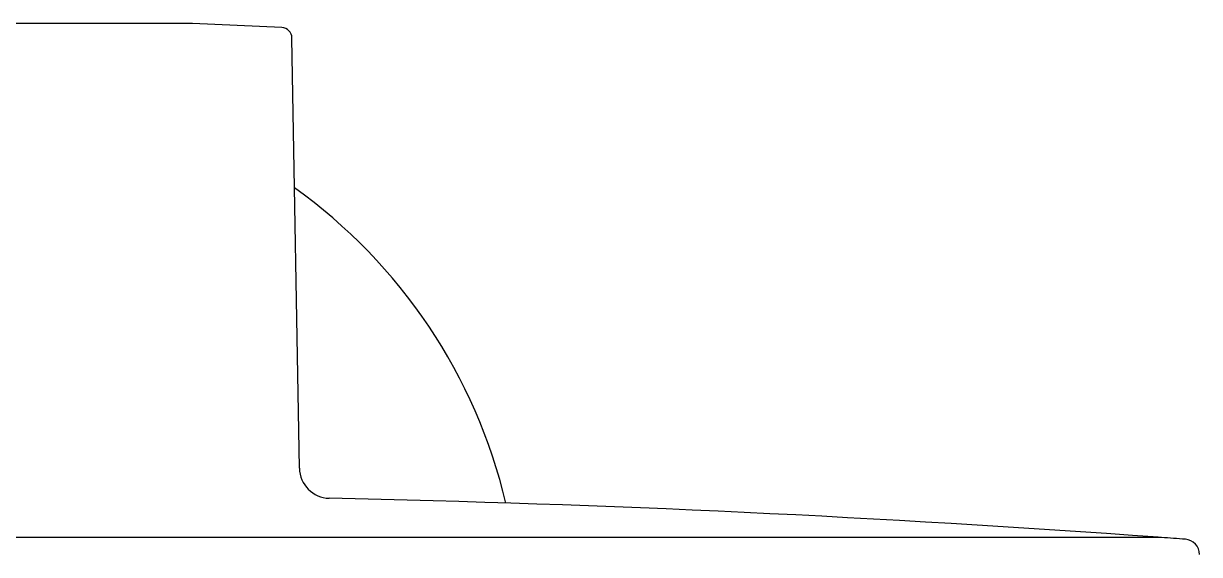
# Model space of a CAD drawing. Header units: millimetres. Extents: x -60 to 7633, y -2614 to 2146.
# Drawn here: x 158.5 to 235.6, y 1822.6 to 1857.4 of the extents above; entities that cross this region are included whole.
import ezdxf

# ---------------------------------------------------------------- set-up
doc = ezdxf.new("R2010")
doc.units = ezdxf.units.MM
doc.layers.get('0').update_dxf_attribs({"color": 250})

msp = doc.modelspace()

# ---------------------------------------------------------------- linework, layer by layer
at = {"linetype": 'Continuous'}
for p, q in [((169.6, 1857.417), (141.6, 1857.417)), ((175.443, 1857.156), (169.6, 1857.417)), ((176.604, 1828.284), (176.112, 1856.469)), ((233.1, 1823.751), (78.1, 1823.751)), ((78.3, 1823.766), (232.9, 1823.766)), ((232.9, 1823.751), (232.9, 1823.766))]:
    msp.add_line(p, q, dxfattribs=at)
for centre, radius, start, end in [((175.412, 1856.456), 0.7, 1, 87.44308), ((155.6, 1817.806), 35.5, 13.35749, 54.36501), ((178.603, 1828.319), 2, 181, 268.76832), ((155.6, 758.4), 1068.167, 85.85005, 88.768323), ((155.6, 758.4), 1068.167, 85.754636, 85.839294), ((234.6, 1822.638), 1, 0, 85.75464)]:
    msp.add_arc(centre, radius, start, end, dxfattribs=at)

doc.saveas('drawing.dxf')
